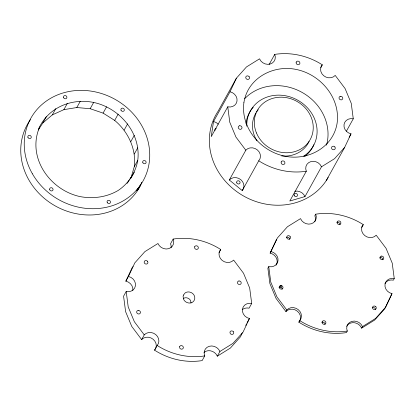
<?xml version="1.0" encoding="UTF-8"?>
<svg xmlns="http://www.w3.org/2000/svg" width="415" height="415" viewBox="0 0 415 415"><rect width="100%" height="100%" fill="white"/><g stroke="black" fill="none" stroke-linecap="round" stroke-linejoin="round"><path stroke-width="0.62" d="M230.024 91.788L213.512 121.574L211.251 136.608L227.762 106.821A8.388 7.506 29 0 0 237.007 101.084A8.388 7.506 29 0 0 230.024 91.788L236.405 78.186L246.469 66.945L259.541 58.826A8.388 7.506 29 0 0 270.212 64.009A8.388 7.506 29 0 0 274.72 54.391A64.278 57.524 29 0 1 322.294 64.818A8.388 7.506 29 0 0 323.721 75.738A8.388 7.506 29 0 0 335.216 75.416L345.093 88.561L351.251 103.361L353.269 118.804L346.416 131.166M340.015 224.691L340.035 224.603A1.966 1.764 29 0 0 336.887 222.782M39.643 126.954C26.518 157.28 49.852 190.246 80.303 196.643C93.261 199.024 106.754 197.187 118.176 190.464C128.546 183.487 135.658 172.645 137.775 160.309C141.188 133.08 119.681 107.947 93.655 102.448C71.577 97.93 48.311 107.464 38.771 128.525M130.839 178.409L134.299 166.581L137.775 160.309M141.619 182.704L140.384 185.453L137.806 188.638A4.788 0.425 -50.6 0 0 136.763 190.672L138.32 189.173L140.493 184.685M132.826 290.459A8.388 7.506 29 0 0 125.844 281.163L132.224 267.561L133.059 266.627M125.844 281.163L128.448 276.457L134.828 262.856L144.897 251.615L157.97 243.501A8.388 7.506 29 0 0 168.635 248.684A8.388 7.506 29 0 0 173.148 239.066A64.278 57.524 29 0 1 220.723 249.493A8.388 7.506 29 0 0 222.15 260.413A8.388 7.506 29 0 0 233.645 260.091L243.522 273.236L249.68 288.036L251.698 303.479L249.088 308.179A8.388 7.506 29 0 0 242.21 309.709M276.068 265.185A8.388 7.506 29 0 0 270.134 253.145L276.514 239.548M270.134 253.145L277.381 237.977L287.45 226.735L300.522 218.622A8.388 7.506 29 0 0 311.193 223.804A8.388 7.506 29 0 0 315.701 214.187A64.278 57.524 29 0 1 363.275 224.614A8.388 7.506 29 0 0 364.702 235.533A8.388 7.506 29 0 0 376.198 235.212L386.075 248.357L392.232 263.157L394.25 278.595L393.379 280.167A8.388 7.506 29 0 0 384.933 283.585M242.313 332.851L240.451 336.814L230.382 348.055L217.315 356.174A8.388 7.506 29 0 0 203.973 352.402M245.768 325.479L246.567 323.783M251.698 303.479A8.388 7.506 29 0 0 242.453 309.217A8.388 7.506 29 0 0 249.441 318.513L243.06 332.114L232.991 343.355L219.919 351.469L217.315 356.174M326.206 180.675L344.632 147.439L351.012 133.838A8.388 7.506 29 0 1 344.03 124.542A8.388 7.506 29 0 1 353.269 118.804M394.25 278.595A8.388 7.506 29 0 0 385.006 284.337A8.388 7.506 29 0 0 391.993 293.633L385.613 307.23L375.544 318.471L362.471 326.589L361.605 328.156A8.388 7.506 29 0 0 354.343 322.72A8.388 7.506 29 0 0 346.691 326.278M131.514 176.93L131.747 176.5M38.279 129.978L42.849 122.944L46.324 116.672M42.849 122.944L52.306 114.898L55.781 108.626M52.306 114.898L63.884 109.643L67.365 103.371M63.884 109.643L76.806 107.537L80.282 101.265M76.806 107.537L90.18 108.72L93.655 102.448M90.18 108.72L103.096 113.108L106.572 106.837M134.299 166.581C136.39 148.954 128.111 131.617 114.68 120.412L118.156 114.141M124.142 130.123L127.618 123.852M130.829 141.593L134.31 135.321M134.294 154.027L137.77 147.756M127.052 183.466L127.633 182.418M131.996 176.318L134.315 172.137M236.405 78.186L217.979 111.422A64.278 57.524 29 0 0 242.095 195.143A64.278 57.524 29 0 0 328.161 177.475M128.448 276.457A8.388 7.506 29 0 1 135.435 285.753A8.388 7.506 29 0 1 126.191 291.491L123.582 296.196L125.605 311.639L131.763 326.439L141.64 339.584A8.388 7.506 29 0 1 153.135 339.263A8.388 7.506 29 0 1 154.562 350.182A64.278 57.524 29 0 0 202.131 360.609L204.74 355.904A8.388 7.506 29 0 1 209.248 346.286A8.388 7.506 29 0 1 219.919 351.469M269.112 64.507L274.72 54.391M173.148 239.066L170.544 243.766A8.388 7.506 29 0 1 171.063 247.765M229.303 179.996L245.815 150.204A8.388 7.506 29 0 1 257.31 149.882A8.388 7.506 29 0 1 258.742 160.802L242.23 190.589L229.303 179.996A8.388 7.506 29 0 1 240.799 179.669A8.388 7.506 29 0 1 242.23 190.589M141.64 339.584L144.244 334.879A8.388 7.506 29 0 1 155.739 334.557A8.388 7.506 29 0 1 157.166 345.477L154.562 350.182M320.738 67.629L322.294 64.818M218.985 252.631L220.723 249.493M321.49 166.794A8.388 7.506 29 0 0 310.825 161.617A8.388 7.506 29 0 0 306.312 171.234L289.8 201.021L304.983 196.58L321.49 166.794L334.563 158.68L344.632 147.439M271 251.578A8.388 7.506 29 0 1 277.988 260.874A8.388 7.506 29 0 1 268.744 266.612L267.877 268.183L269.895 283.621L276.053 298.421L285.93 311.566A8.388 7.506 29 0 1 297.425 311.245A8.388 7.506 29 0 1 298.852 322.165A64.278 57.524 29 0 0 346.421 332.591L347.293 331.025A8.388 7.506 29 0 1 351.806 321.407A8.388 7.506 29 0 1 362.471 326.589M349.145 137.209L351.012 133.838M247.122 322.694L249.441 318.513M315.701 214.187L314.835 215.753A8.388 7.506 29 0 1 314.788 221.636M279.005 287.408A1.966 1.764 29 0 1 279.43 287.19L279.907 287.092L280.779 285.525L281.769 285.691A1.966 1.764 29 0 1 281.925 289.037L281.443 289.136A1.966 1.764 29 0 1 280.296 285.624L280.779 285.525M282.159 289.224A1.966 1.764 29 0 0 280.898 287.263L281.769 285.691M285.93 311.566L286.796 310A8.388 7.506 29 0 1 298.292 309.678A8.388 7.506 29 0 1 299.718 320.598L298.852 322.165M363.275 224.614L362.404 226.18A8.388 7.506 29 0 0 361.548 227.384M391.993 293.633L384.741 308.802L374.672 320.043L361.605 328.156M141.313 183.108L141.556 182.683M127.862 182.372L129.138 180.318M129.802 179.264L131.809 176.334M279.907 287.092L280.898 287.263M103.096 113.108L114.68 120.412M245.815 150.204L235.938 137.059L229.78 122.264L227.762 106.821M286.796 310L276.919 296.855L270.762 282.055L268.744 266.612M144.244 334.879L134.367 321.734L128.209 306.934L126.191 291.491M191.025 302.986L190.604 300.699A4.819 4.316 29 0 0 187.943 298.178L186.745 297.825A4.819 4.316 29 0 0 183.311 298.535M306.312 171.234A64.278 57.524 29 0 1 258.742 160.802M213.512 121.574A8.388 7.506 29 0 1 218.217 124.21M294.811 191.274A8.388 7.506 29 0 1 304.983 196.58M215.012 130.559A1.769 1.582 29 0 1 216.277 128.385M244.7 98.661A48.207 43.144 29 0 1 302.4 92.581A48.207 43.144 29 0 1 326.522 145.188M313.854 144.659A36.022 32.235 29 0 1 304.698 156.502M245.986 123.592A36.022 32.235 29 0 1 253.233 107.278M246.78 126.186A36.022 32.235 29 0 1 296.829 99.709A36.022 32.235 29 0 1 303.65 156.196M309.071 141.484A30.186 27.011 29 0 1 281.712 155.952M256.963 140.789A30.186 27.011 29 0 1 255.998 112.859M256.698 111.77A30.186 27.011 29 0 1 258.265 109.721M204.74 355.904A64.278 57.524 29 0 1 157.166 345.477M140.752 185.017A64.278 57.524 29 0 1 53.82 205.098A64.278 57.524 29 0 1 30.451 119.65M321.9 322.58A1.966 1.764 29 0 1 325.049 324.395M372.286 307.852A1.966 1.764 29 0 1 374.62 307.966L374.994 308.314A1.966 1.764 29 0 1 375.435 309.673M379.777 257.959A1.966 1.764 29 0 1 380.202 257.741L380.68 257.642A1.966 1.764 29 0 1 382.931 259.774M286.5 237.51A1.966 1.764 29 0 1 288.84 237.619L289.208 237.971A1.966 1.764 29 0 1 289.649 239.325M347.293 331.025A64.278 57.524 29 0 1 299.718 320.598M243.901 102.593C240.555 127.581 260.169 150.795 284.031 156.004C307.328 161.357 333.338 147.75 337.136 123.032C340.476 98.044 320.868 74.83 297.005 69.621C273.708 64.268 247.698 77.87 243.901 102.593M194.63 246.811L194.526 247.262A1.966 1.764 29 0 0 198.246 248.362L198.354 247.911A1.966 1.764 29 0 0 194.63 246.811M183.414 295.107L183.082 296.486L183.612 299.35A6.028 5.395 29 0 0 186.932 302.499L188.431 302.945A6.028 5.395 29 0 0 192.726 302.053C194.754 300.642 195.341 297.804 194.277 295.62A6.028 5.395 29 0 0 190.957 292.471L189.453 292.025A6.028 5.395 29 0 0 185.163 292.917L183.414 295.107M179.643 346.608L179.534 347.059A1.966 1.764 29 0 0 183.254 348.159L183.363 347.708A1.966 1.764 29 0 0 179.643 346.608M296.206 62.136L296.097 62.587A1.966 1.764 29 0 0 299.817 63.692L299.926 63.241A1.966 1.764 29 0 0 296.206 62.136M281.214 161.933L281.105 162.384A1.966 1.764 29 0 0 284.83 163.489L284.939 163.038A1.966 1.764 29 0 0 281.214 161.933M337.188 221.932L337.079 222.378A1.966 1.764 29 0 0 340.798 223.483L340.907 223.031A1.966 1.764 29 0 0 337.188 221.932M322.196 321.729L322.087 322.175A1.966 1.764 29 0 0 325.811 323.28L325.915 322.829A1.966 1.764 29 0 0 322.196 321.729M340.57 96.28L340.093 96.379A1.966 1.764 29 0 0 341.239 99.891L341.716 99.792A1.966 1.764 29 0 0 340.57 96.28M239.797 125.729L239.315 125.828A1.966 1.764 29 0 0 240.467 129.345L240.944 129.241A1.966 1.764 29 0 0 239.797 125.729M238.999 280.955L238.516 281.054A1.966 1.764 29 0 0 239.663 284.565L240.145 284.467A1.966 1.764 29 0 0 238.999 280.955M381.551 256.076L381.069 256.174A1.966 1.764 29 0 0 382.22 259.686L382.697 259.588A1.966 1.764 29 0 0 381.551 256.076M138.221 310.404L137.744 310.503A1.966 1.764 29 0 0 138.89 314.015L139.373 313.916A1.966 1.764 29 0 0 138.221 310.404M334.879 146.957L334.511 146.604A1.966 1.764 29 0 0 331.938 149.016L332.306 149.364A1.966 1.764 29 0 0 334.879 146.957M249.099 76.609L248.725 76.256A1.966 1.764 29 0 0 246.152 78.668L246.52 79.021A1.966 1.764 29 0 0 249.099 76.609M375.86 306.747L375.492 306.4A1.966 1.764 29 0 0 372.919 308.807L373.287 309.159A1.966 1.764 29 0 0 375.86 306.747M290.075 236.4L289.706 236.052A1.966 1.764 29 0 0 287.133 238.464L287.502 238.812A1.966 1.764 29 0 0 290.075 236.4M233.308 331.627L232.94 331.279A1.966 1.764 29 0 0 230.367 333.686L230.735 334.039A1.966 1.764 29 0 0 233.308 331.627M147.522 261.284L147.154 260.931A1.966 1.764 29 0 0 144.581 263.343L144.949 263.691A1.966 1.764 29 0 0 147.522 261.284M294.349 195.724A1.769 1.582 29 0 0 297.332 195.849A1.769 1.582 29 0 0 295.713 193.349A1.769 1.582 29 0 0 294.349 195.724M236.773 182.854A1.769 1.582 29 0 0 239.73 183.503A1.769 1.582 29 0 0 238.609 180.8A1.769 1.582 29 0 0 236.773 182.854M256.465 132.961A30.186 27.011 29 0 0 307.022 144.041A30.186 27.011 29 0 0 287.834 97.935A30.186 27.011 29 0 0 256.465 132.961M32.401 173.792A64.278 57.524 29 0 0 141.095 184.172A64.278 57.524 29 0 0 87.441 90.672A64.278 57.524 29 0 0 32.401 173.792M63.62 97.717A1.769 1.582 29 0 0 66.597 98.225A1.769 1.582 29 0 0 65.337 95.569A1.769 1.582 29 0 0 63.62 97.717M27.987 137.505A1.769 1.582 29 0 0 30.964 138.008A1.769 1.582 29 0 0 29.698 135.357A1.769 1.582 29 0 0 27.987 137.505M142.905 162.804A1.769 1.582 29 0 0 145.893 163.09A1.769 1.582 29 0 0 144.42 160.522A1.769 1.582 29 0 0 142.905 162.804M107.319 202.67A1.769 1.582 29 0 0 110.307 202.8A1.769 1.582 29 0 0 108.689 200.295A1.769 1.582 29 0 0 107.319 202.67M49.743 189.8A1.769 1.582 29 0 0 52.705 190.449A1.769 1.582 29 0 0 51.579 187.746A1.769 1.582 29 0 0 49.743 189.8M121.03 110.266A1.769 1.582 29 0 0 123.997 110.841A1.769 1.582 29 0 0 122.804 108.165A1.769 1.582 29 0 0 121.03 110.266"/></g></svg>
